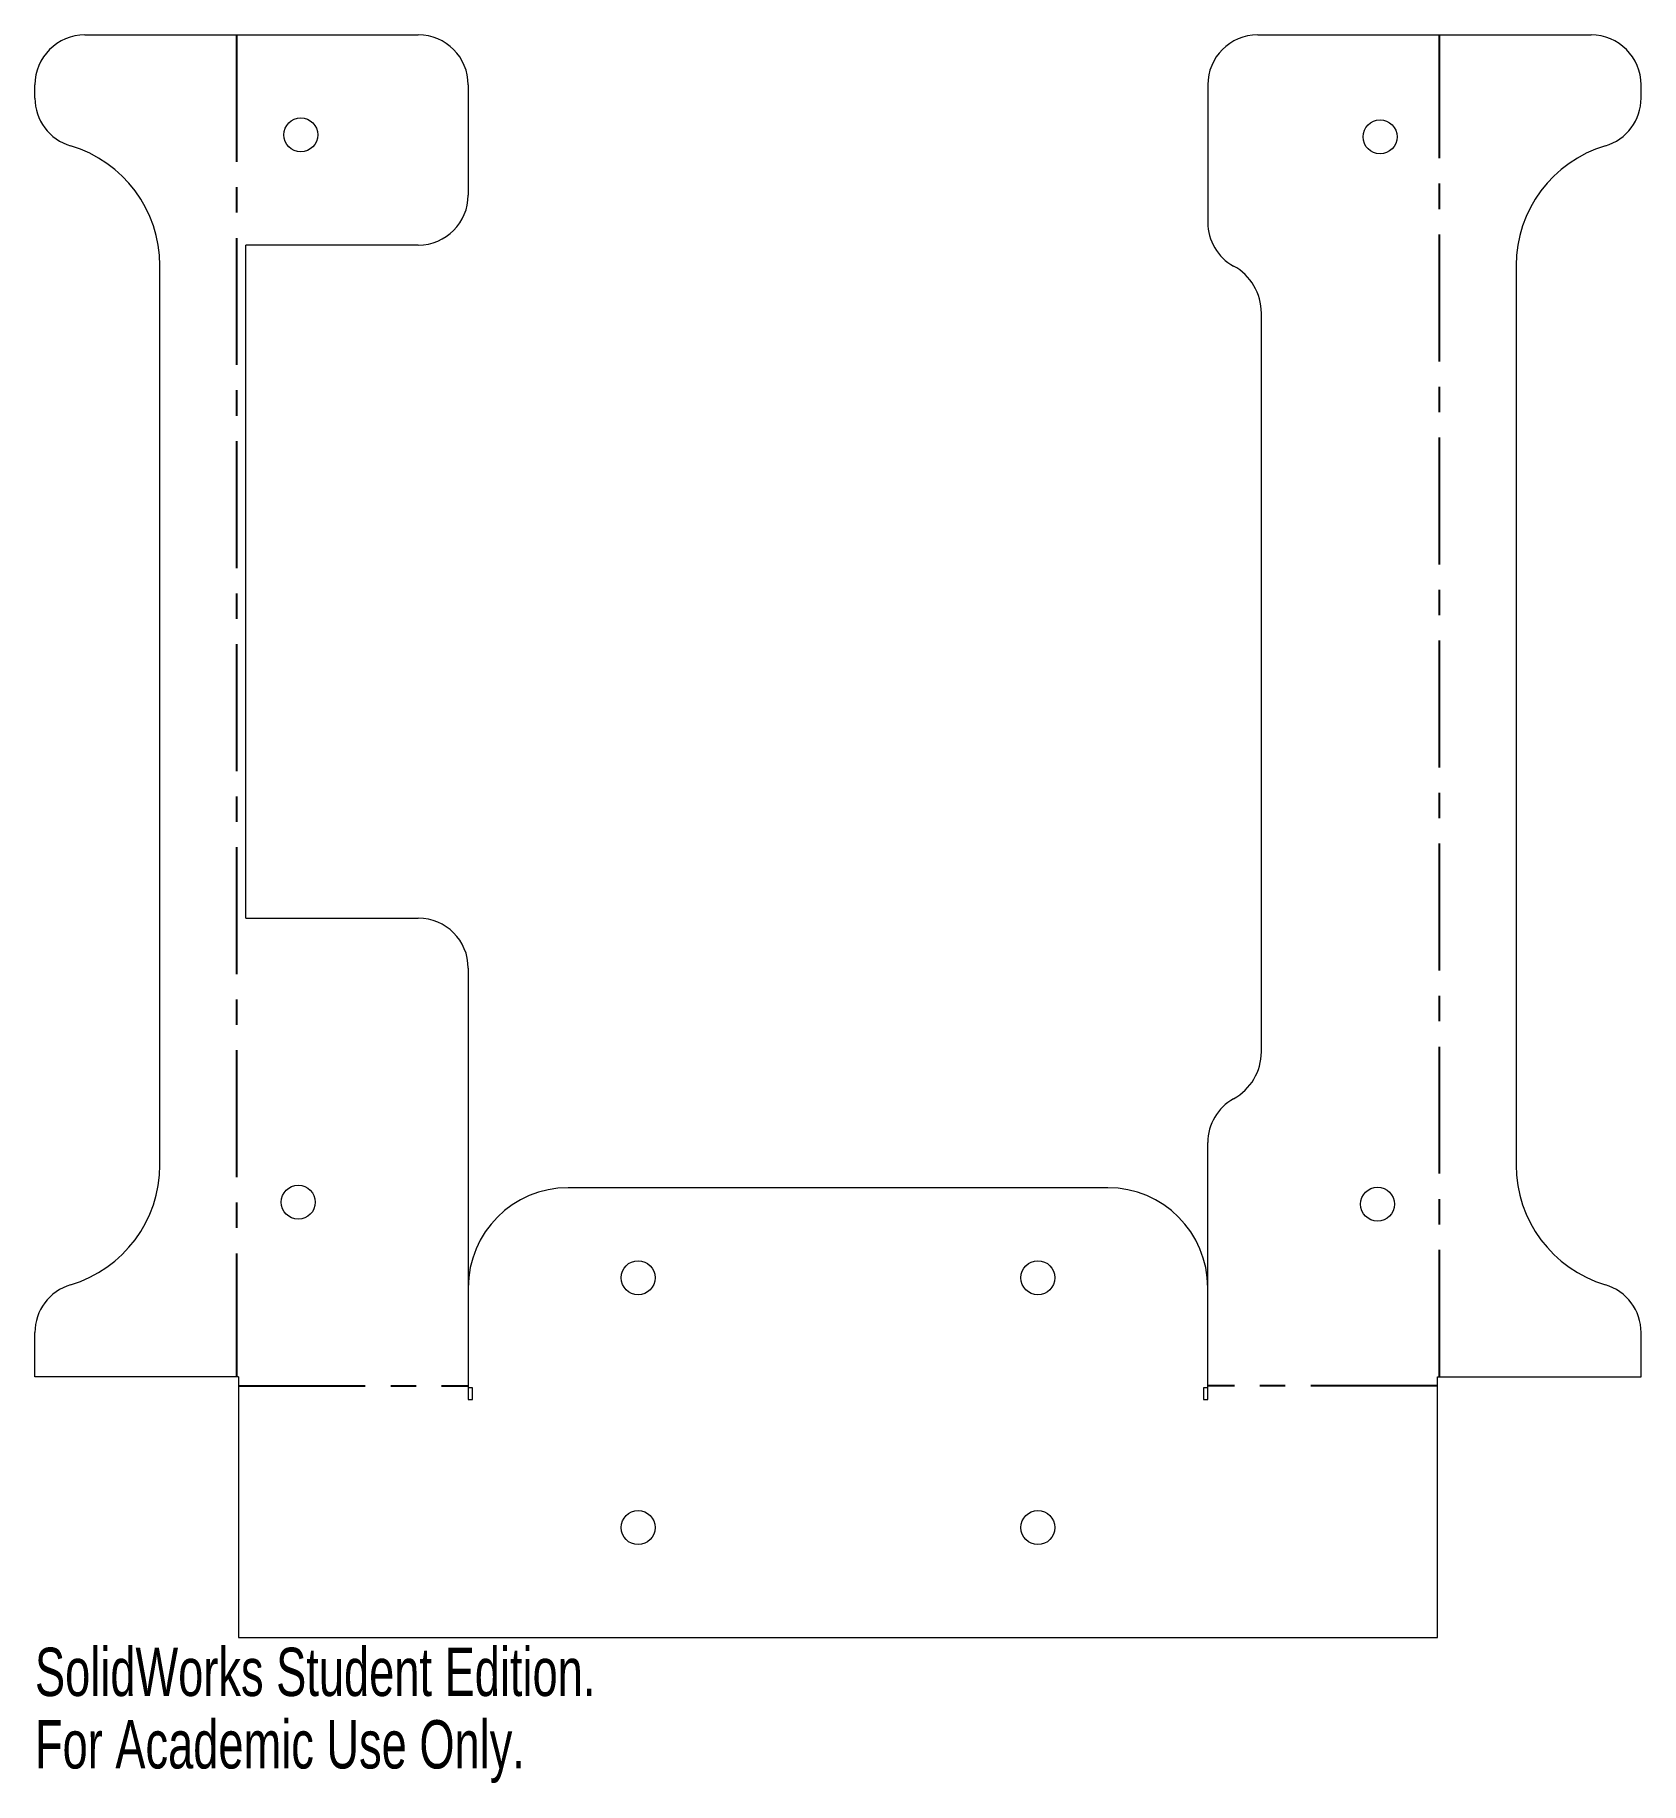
# Model space of a CAD drawing. Header units: millimetres. Extents: x -80 to 80, y -37 to 138.
import ezdxf

# ---------------------------------------------------------------- set-up
doc = ezdxf.new("R2010")
doc.units = ezdxf.units.MM
doc.linetypes.add('CENTERX2', pattern=[20.32, 12.7, -2.54, 2.54, -2.54])
doc.styles.add('SLDTEXTSTYLE0', font='TXT', dxfattribs={"width": 0.7})

msp = doc.modelspace()

# ---------------------------------------------------------------- linework, layer by layer
at = {"color": 7, "linetype": 'Continuous', "lineweight": 15}
for p, q in [((-75.36, 137.86), (-42, 137.86)), ((42, 137.86), (75.36, 137.86)), ((-80.36, 131.55), (-80.36, 132.86)), ((-37, 132.86), (-37, 121.84)), ((37, 132.86), (37, 119.11)), ((80.36, 131.55), (80.36, 132.86)), ((-42, 116.84), (-59.26, 116.84)), ((-59.26, 49.48), (-59.26, 116.84)), ((-67.86, 24.78), (-67.86, 114.78)), ((67.86, 114.78), (67.86, 24.78)), ((42.37, 36.11), (42.37, 110.03)), ((-59.26, 49.48), (-42, 49.48)), ((-37, 44.48), (-37, 1.33)), ((37, 1.33), (37, 27.03)), ((27, 22.5), (-27, 22.5)), ((-80.36, 3.6), (-80.36, 8.01)), ((80.36, 3.6), (80.36, 8.01)), ((-60, 3.6), (-80.36, 3.6)), ((-60, 3.6), (-60, -22.5)), ((60, 3.6), (80.36, 3.6)), ((60, -22.5), (60, 3.6)), ((-36.57, 2.5), (-37, 2.5)), ((-36.57, 1.33), (-36.57, 2.5)), ((37, 2.5), (36.57, 2.5)), ((36.57, 2.5), (36.57, 1.33)), ((-37, 1.33), (-36.57, 1.33)), ((36.57, 1.33), (37, 1.33)), ((-60, -22.5), (60, -22.5))]:
    msp.add_line(p, q, dxfattribs=at)
at = {"color": 7, "linetype": 'CENTERX2'}
for p, q in [((-60.18, 137.86), (-60.18, 3.6)), ((60.18, 3.6), (60.18, 137.86)), ((-60, 2.68), (-37, 2.68)), ((60, 2.68), (37, 2.68))]:
    msp.add_line(p, q, dxfattribs=at)
at = {"color": 7, "linetype": 'Continuous', "lineweight": 15}
for centre in [(-53.76, 127.86), (54.24, 127.66), (-54.01, 21.06), (53.99, 20.86), (-20, 13.5), (20, 13.5), (-20, -11.5), (20, -11.5)]:
    msp.add_circle(centre, 1.7, dxfattribs=at)
for centre, radius, start, end in [((-75.36, 132.86), 5, 90, 180), ((-42, 132.86), 5, 0, 90), ((42, 132.86), 5, 90, 180), ((75.36, 132.86), 5, 0, 90), ((-75.36, 131.55), 5, 180, 253.3985), ((75.36, 131.55), 5, 286.6015, 0), ((-80.36, 114.78), 12.5, 0, 73.3985), ((80.36, 114.78), 12.5, 106.6015, 180), ((-42, 121.84), 5, 270, 0), ((42, 119.11), 5, 180, 241.1649), ((37, 110.03), 5.37, 0, 61.1649), ((-42, 44.48), 5, 0, 90), ((37, 36.11), 5.37, 298.8351, 0), ((42, 27.03), 5, 118.8351, 180), ((-80.36, 24.78), 12.5, 286.6015, 0), ((80.36, 24.78), 12.5, 180, 253.3985), ((-27, 12.5), 10, 90, 180), ((27, 12.5), 10, 0, 90), ((-75.36, 8.01), 5, 106.6015, 180), ((75.36, 8.01), 5, 0, 73.3985)]:
    msp.add_arc(centre, radius, start, end, dxfattribs=at)

# ---------------------------------------------------------------- texts
at = {"color": 7, "linetype": 'Continuous', "char_height": 4.8336, "attachment_point": 1, "style": 'SLDTEXTSTYLE0'}
for s, insert in [('SolidWorks Student Edition.', (-80.36, -23.52)), ('For Academic Use Only.', (-80.36, -30.77))]:
    msp.add_mtext(s, dxfattribs=dict(at, insert=insert))

doc.saveas('drawing.dxf')
